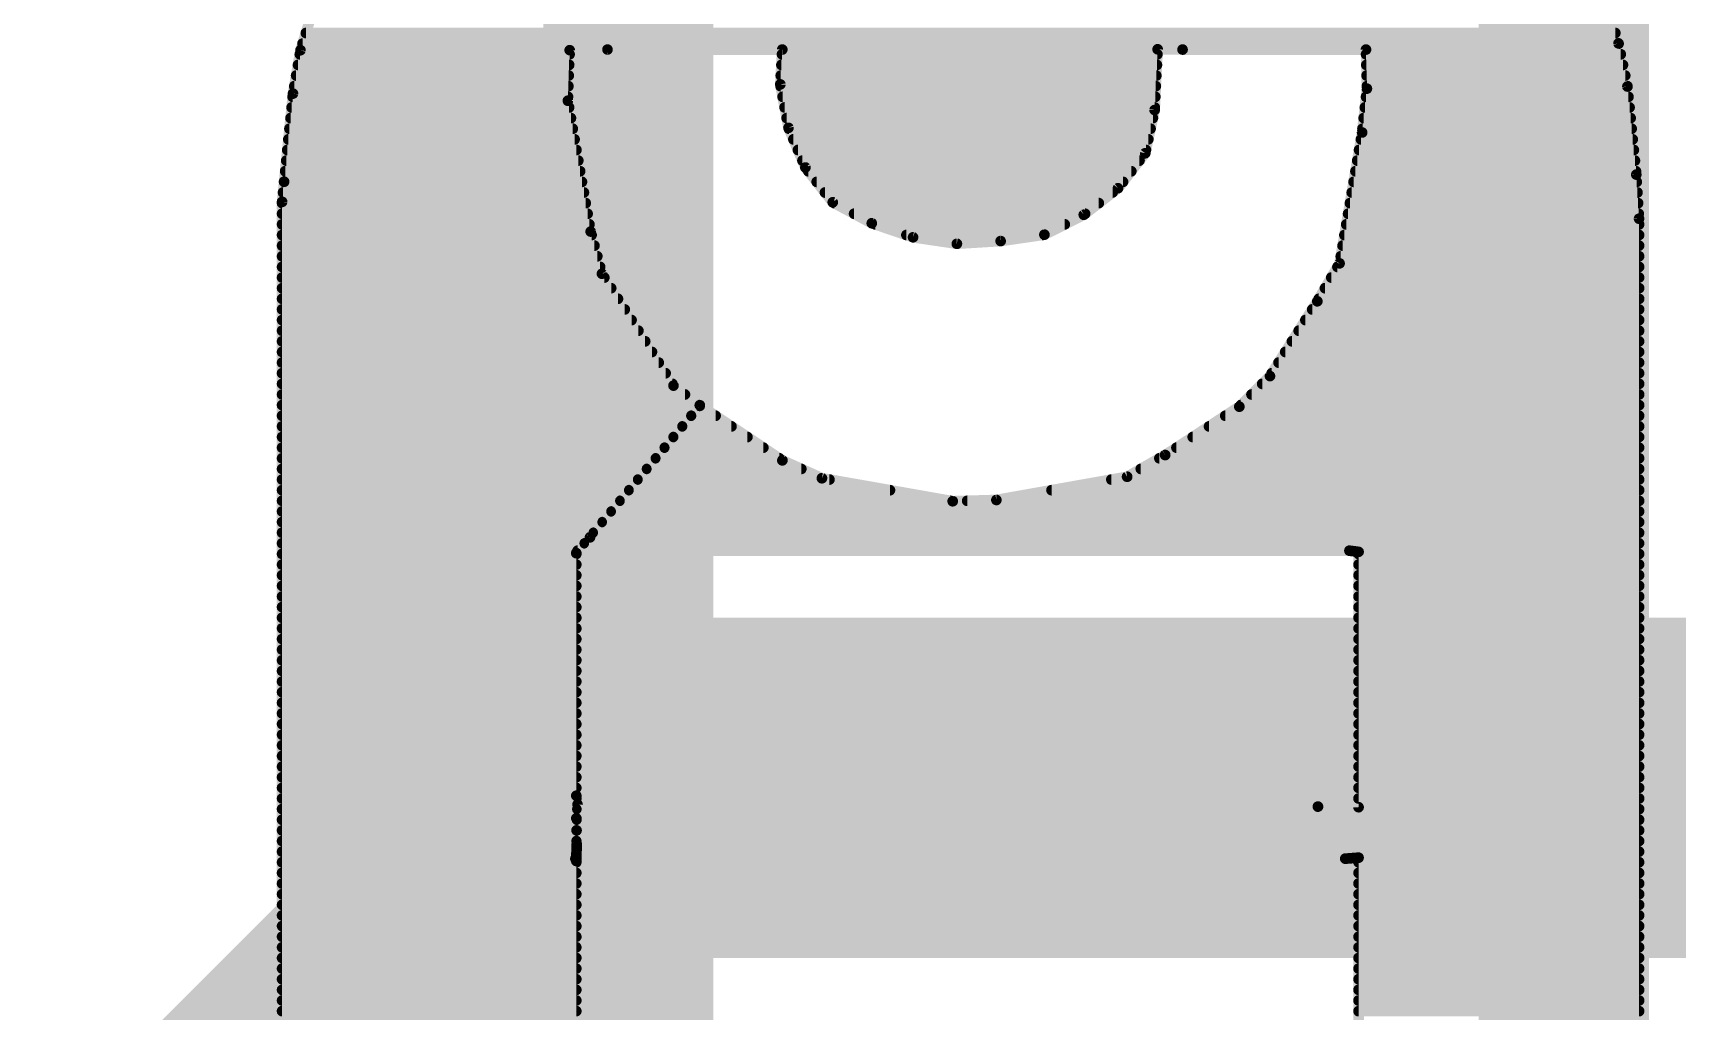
# Model space of a CAD drawing. Extents: x -33 to 53.6, y -19.6 to 58.5.
# Drawn here: x 5.766 to 7.73, y 10.147 to 11.316 of the extents above; entities that cross this region are included whole.
import ezdxf

# ---------------------------------------------------------------- set-up
doc = ezdxf.new("R2010")
doc.units = 0
for name, color, linetype in [('1', 12, 'CONTINUOUS'), ('16', 132, 'CONTINUOUS'), ('21', 41, 'CONTINUOUS')]:
    doc.layers.add(name, color=color, linetype=linetype)

msp = doc.modelspace()

# ---------------------------------------------------------------- linework, layer by layer
at = {"layer": '1', "const_width": 0.4064}
for points in [[(6.485, 10.414), (5.969, 9.898)], [(6.485, 10.414), (10.287, 10.414)]]:
    msp.add_lwpolyline(points, dxfattribs=at)
at = {"layer": '1', "const_width": 0.2032}
for points in [[(6.485, 10.5156, 1), (6.485, 10.3124)], [(6.5568, 10.3422, 1), (6.4132, 10.4858)]]:
    msp.add_lwpolyline(points, format="xyb", dxfattribs=at)
at = {"layer": '16', "const_width": 0.2032}
for points in [[(7.5946, 9.1694), (7.5946, 29.3878)], [(6.477, 22.606), (6.477, 8.636)]]:
    msp.add_lwpolyline(points, dxfattribs=at)
at = {"layer": '21', "const_width": 0.0127}
for points in [[(6.1169, 11.3962), (6.0855, 11.2952)], [(7.6599, 11.3034), (7.6285, 11.4044)], [(6.0919, 11.3157), (7.6561, 11.3157)], [(6.0855, 11.2952), (6.0765, 11.2433)], [(6.0847, 11.2903), (6.4069, 11.2903)], [(6.0879, 11.303), (7.66, 11.303)], [(6.4049, 11.2348), (6.407, 11.2952)], [(6.407, 11.2952), (6.4522, 11.296)], [(6.4522, 11.296), (6.661, 11.296)], [(6.661, 11.296), (6.6586, 11.2543)], [(6.6607, 11.2903), (7.1091, 11.2903)], [(7.1058, 11.2237), (7.1094, 11.2963)], [(7.1094, 11.2963), (7.1391, 11.296)], [(7.1391, 11.296), (7.3583, 11.296)], [(7.3583, 11.296), (7.3594, 11.2492)], [(7.3584, 11.2903), (7.6626, 11.2903)], [(7.6706, 11.2519), (7.6599, 11.3034)], [(6.0825, 11.2776), (6.4064, 11.2776)], [(6.66, 11.2776), (7.1085, 11.2776)], [(7.3587, 11.2776), (7.6652, 11.2776)], [(6.0781, 11.2522), (6.4055, 11.2522)], [(6.0803, 11.2649), (6.4059, 11.2649)], [(6.6586, 11.2543), (6.6684, 11.2025)], [(6.659, 11.2522), (7.1072, 11.2522)], [(6.6592, 11.2649), (7.1078, 11.2649)], [(7.3594, 11.2492), (7.3536, 11.1969)], [(7.359, 11.2649), (7.6679, 11.2649)], [(7.3593, 11.2522), (7.6705, 11.2522)], [(7.6812, 11.1466), (7.6706, 11.2519)], [(6.0765, 11.2433), (6.0659, 11.1381)], [(6.0761, 11.2395), (6.405, 11.2395)], [(6.4321, 11.0785), (6.4049, 11.2348)], [(6.6614, 11.2395), (7.1066, 11.2395)], [(7.3583, 11.2395), (7.6718, 11.2395)], [(6.0736, 11.2141), (6.4085, 11.2141)], [(6.0749, 11.2268), (6.4063, 11.2268)], [(6.6638, 11.2268), (7.1059, 11.2268)], [(6.6662, 11.2141), (7.1037, 11.2141)], [(7.0945, 11.1721), (7.1058, 11.2237)], [(7.3555, 11.2141), (7.6744, 11.2141)], [(7.3569, 11.2268), (7.6731, 11.2268)], [(6.0723, 11.2014), (6.4107, 11.2014)], [(6.6684, 11.2025), (6.6886, 11.155)], [(6.6689, 11.2014), (7.1009, 11.2014)], [(7.3536, 11.1969), (7.3267, 11.0406)], [(7.3541, 11.2014), (7.6756, 11.2014)], [(6.0697, 11.176), (6.4151, 11.176)], [(6.071, 11.1887), (6.4129, 11.1887)], [(6.6743, 11.1887), (7.0982, 11.1887)], [(6.6797, 11.176), (7.0954, 11.176)], [(7.0621, 11.1303), (7.0945, 11.1721)], [(7.35, 11.176), (7.6782, 11.176)], [(7.3522, 11.1887), (7.6769, 11.1887)], [(6.0672, 11.1506), (6.4195, 11.1506)], [(6.0685, 11.1633), (6.4173, 11.1633)], [(6.6851, 11.1633), (7.0877, 11.1633)], [(6.6886, 11.155), (6.7213, 11.1135)], [(6.6921, 11.1506), (7.0779, 11.1506)], [(7.3457, 11.1506), (7.6808, 11.1506)], [(7.3478, 11.1633), (7.6795, 11.1633)], [(6.0659, 11.1381), (6.0635, 11.114)], [(6.0659, 11.1379), (6.4217, 11.1379)], [(6.7021, 11.1379), (7.068, 11.1379)], [(7.0212, 11.0986), (7.0621, 11.1303)], [(7.3435, 11.1379), (7.6817, 11.1379)], [(7.6845, 11.0939), (7.6812, 11.1466)], [(6.0635, 11.114), (6.0635, 7.7824)], [(6.0635, 11.1125), (6.4262, 11.1125)], [(6.0646, 11.1252), (6.424, 11.1252)], [(6.712, 11.1252), (7.0555, 11.1252)], [(6.7213, 11.1135), (6.7679, 11.0885)], [(6.7231, 11.1125), (7.0391, 11.1125)], [(7.3391, 11.1125), (7.6833, 11.1125)], [(7.3413, 11.1252), (7.6825, 11.1252)], [(6.0635, 11.0998), (6.4284, 11.0998)], [(6.7468, 11.0998), (7.0227, 11.0998)], [(6.9742, 11.0748), (7.0212, 11.0986)], [(7.3369, 11.0998), (7.6841, 11.0998)], [(7.6845, 8.3441), (7.6845, 11.0939)], [(6.0635, 11.0871), (6.4306, 11.0871)], [(6.0635, 11.0744), (6.4332, 11.0744)], [(6.4455, 11.0281), (6.4321, 11.0785)], [(6.7679, 11.0885), (6.8172, 11.0717)], [(6.7721, 11.0871), (6.9984, 11.0871)], [(6.8093, 11.0744), (6.9713, 11.0744)], [(6.8172, 11.0717), (6.8695, 11.064)], [(6.9218, 11.0672), (6.9742, 11.0748)], [(7.3325, 11.0744), (7.6845, 11.0744)], [(7.3347, 11.0871), (7.6845, 11.0871)], [(6.0635, 11.0617), (6.4366, 11.0617)], [(6.8695, 11.064), (6.9218, 11.0672)], [(7.3303, 11.0617), (7.6845, 11.0617)], [(6.0635, 11.049), (6.44, 11.049)], [(6.0635, 11.0363), (6.4434, 11.0363)], [(7.3267, 11.0406), (7.3001, 10.9952)], [(7.3242, 11.0363), (7.6845, 11.0363)], [(7.3282, 11.049), (7.6845, 11.049)], [(6.0635, 11.0236), (6.4484, 11.0236)], [(6.531, 10.8945), (6.4455, 11.0281)], [(7.3168, 11.0236), (7.6845, 11.0236)], [(6.0635, 11.0109), (6.4566, 11.0109)], [(6.0635, 10.9982), (6.4647, 10.9982)], [(7.3001, 10.9952), (7.2436, 10.9059)], [(7.3019, 10.9982), (7.6845, 10.9982)], [(7.3093, 11.0109), (7.6845, 11.0109)], [(6.0635, 10.9855), (6.4728, 10.9855)], [(7.294, 10.9855), (7.6845, 10.9855)], [(6.0635, 10.9728), (6.4809, 10.9728)], [(6.0635, 10.9601), (6.4891, 10.9601)], [(7.2779, 10.9601), (7.6845, 10.9601)], [(7.2859, 10.9728), (7.6845, 10.9728)], [(6.0635, 10.9474), (6.4972, 10.9474)], [(6.0635, 10.9347), (6.5053, 10.9347)], [(7.2618, 10.9347), (7.6845, 10.9347)], [(7.2698, 10.9474), (7.6845, 10.9474)], [(6.0635, 10.922), (6.5134, 10.922)], [(7.2538, 10.922), (7.6845, 10.922)], [(6.0635, 10.9093), (6.5216, 10.9093)], [(6.0635, 10.8966), (6.5297, 10.8966)], [(7.2436, 10.9059), (7.2069, 10.8694)], [(7.2343, 10.8966), (7.6845, 10.8966)], [(7.2457, 10.9093), (7.6845, 10.9093)], [(6.0635, 10.8839), (6.5447, 10.8839)], [(6.5624, 10.8703), (6.531, 10.8945)], [(7.2215, 10.8839), (7.6845, 10.8839)], [(6.0635, 10.8712), (6.5612, 10.8712)], [(6.0635, 10.8585), (6.5519, 10.8585)], [(6.5624, 10.8711), (6.4165, 10.6973)], [(6.4313, 10.7133), (6.5624, 10.8703)], [(6.5525, 10.8585), (6.5813, 10.8585)], [(6.6611, 10.8052), (6.5624, 10.8711)], [(7.2069, 10.8694), (7.1184, 10.8116)], [(7.1902, 10.8585), (7.6845, 10.8585)], [(7.2087, 10.8712), (7.6845, 10.8712)], [(6.0635, 10.8458), (6.5412, 10.8458)], [(6.5419, 10.8458), (6.6003, 10.8458)], [(7.1708, 10.8458), (7.6845, 10.8458)], [(6.0635, 10.8331), (6.5305, 10.8331)], [(6.0635, 10.8204), (6.5199, 10.8204)], [(6.5207, 10.8204), (6.6383, 10.8204)], [(6.5313, 10.8331), (6.6193, 10.8331)], [(7.1319, 10.8204), (7.6845, 10.8204)], [(7.1513, 10.8331), (7.6845, 10.8331)], [(6.0635, 10.8077), (6.5092, 10.8077)], [(6.5101, 10.8077), (6.6574, 10.8077)], [(6.7084, 10.7839), (6.6611, 10.8052)], [(7.1184, 10.8116), (7.0729, 10.7856)], [(7.1115, 10.8077), (7.6845, 10.8077)], [(6.0635, 10.795), (6.4985, 10.795)], [(6.0635, 10.7823), (6.4879, 10.7823)], [(6.4889, 10.7823), (6.7173, 10.7823)], [(6.4995, 10.795), (6.6837, 10.795)], [(6.8646, 10.7564), (6.7084, 10.7839)], [(7.0729, 10.7856), (6.9167, 10.7579)], [(7.0541, 10.7823), (7.6845, 10.7823)], [(7.0893, 10.795), (7.6845, 10.795)], [(6.0635, 10.7696), (6.4772, 10.7696)], [(6.4783, 10.7696), (6.7896, 10.7696)], [(6.9167, 10.7579), (6.8646, 10.7564)], [(6.9826, 10.7696), (7.6845, 10.7696)], [(6.0635, 10.7569), (6.4665, 10.7569)], [(6.0635, 10.7442), (6.4559, 10.7442)], [(6.4571, 10.7442), (7.6845, 10.7442)], [(6.4677, 10.7569), (6.8618, 10.7569)], [(6.8819, 10.7569), (7.6845, 10.7569)], [(6.0635, 10.7315), (6.4452, 10.7315)], [(6.0635, 10.7188), (6.4345, 10.7188)], [(6.4359, 10.7188), (7.6845, 10.7188)], [(6.4465, 10.7315), (7.6845, 10.7315)], [(6.0635, 10.7061), (6.4238, 10.7061)], [(6.4149, 10.6944), (6.4313, 10.7133)], [(6.4251, 10.7061), (7.6845, 10.7061)], [(6.0635, 10.6934), (6.4149, 10.6934)], [(6.0635, 10.6807), (6.4149, 10.6807)], [(6.4149, 10.4046), (6.4149, 10.6944)], [(6.4165, 10.6973), (7.3385, 10.6973)], [(7.3385, 10.6973), (7.3494, 10.6959)], [(7.3494, 10.6959), (7.3494, 10.3909)], [(7.3494, 10.6934), (7.6845, 10.6934)], [(7.3494, 10.6807), (7.6845, 10.6807)], [(6.0635, 10.668), (6.4149, 10.668)], [(7.3494, 10.668), (7.6845, 10.668)], [(6.0635, 10.6553), (6.4149, 10.6553)], [(6.0635, 10.6426), (6.4149, 10.6426)], [(7.3494, 10.6553), (7.6845, 10.6553)], [(7.3494, 10.6426), (7.6845, 10.6426)], [(6.0635, 10.6299), (6.4149, 10.6299)], [(7.3494, 10.6299), (7.6845, 10.6299)], [(6.0635, 10.6172), (6.4149, 10.6172)], [(6.0635, 10.6045), (6.4149, 10.6045)], [(7.3494, 10.6172), (7.6845, 10.6172)], [(7.3494, 10.6045), (7.6845, 10.6045)], [(6.0635, 10.5918), (6.4149, 10.5918)], [(7.3494, 10.5918), (7.6845, 10.5918)], [(6.0635, 10.5791), (6.4149, 10.5791)], [(6.0635, 10.5664), (6.4149, 10.5664)], [(7.3494, 10.5791), (7.6845, 10.5791)], [(7.3494, 10.5664), (7.6845, 10.5664)], [(6.0635, 10.5537), (6.4149, 10.5537)], [(6.0635, 10.541), (6.4149, 10.541)], [(7.3494, 10.5537), (7.6845, 10.5537)], [(7.3494, 10.541), (7.6845, 10.541)], [(6.0635, 10.5283), (6.4149, 10.5283)], [(7.3494, 10.5283), (7.6845, 10.5283)], [(6.0635, 10.5156), (6.4149, 10.5156)], [(6.0635, 10.5029), (6.4149, 10.5029)], [(7.3494, 10.5156), (7.6845, 10.5156)], [(7.3494, 10.5029), (7.6845, 10.5029)], [(6.0635, 10.4902), (6.4149, 10.4902)], [(7.3494, 10.4902), (7.6845, 10.4902)], [(6.0635, 10.4775), (6.4149, 10.4775)], [(6.0635, 10.4648), (6.4149, 10.4648)], [(7.3494, 10.4775), (7.6845, 10.4775)], [(7.3494, 10.4648), (7.6845, 10.4648)], [(6.0635, 10.4521), (6.4149, 10.4521)], [(7.3494, 10.4521), (7.6845, 10.4521)], [(6.0635, 10.4394), (6.4149, 10.4394)], [(6.0635, 10.4267), (6.4149, 10.4267)], [(7.3494, 10.4394), (7.6845, 10.4394)], [(7.3494, 10.4267), (7.6845, 10.4267)], [(6.0635, 10.414), (6.4149, 10.414)], [(6.415, 10.3777), (6.4149, 10.4046)], [(7.3494, 10.414), (7.6845, 10.414)], [(6.0635, 10.4013), (6.4149, 10.4013)], [(6.0635, 10.3886), (6.4149, 10.3886)], [(6.4165, 10.3941), (6.4139, 10.3294)], [(6.4163, 10.3886), (7.6845, 10.3886)], [(7.3009, 10.3916), (6.4165, 10.3941)], [(7.3494, 10.3909), (7.3009, 10.3916)], [(7.3494, 10.4013), (7.6845, 10.4013)], [(6.0635, 10.3759), (6.415, 10.3759)], [(6.4154, 10.3466), (6.415, 10.3777)], [(6.4158, 10.3759), (7.6845, 10.3759)], [(6.0635, 10.3632), (6.4152, 10.3632)], [(6.0635, 10.3505), (6.4148, 10.3505)], [(6.4149, 10.3265), (6.4154, 10.3466)], [(6.4153, 10.3632), (7.6845, 10.3632)], [(6.4154, 10.3505), (7.6845, 10.3505)], [(6.0635, 10.3378), (6.4143, 10.3378)], [(6.0635, 10.3251), (6.4149, 10.3251)], [(6.4139, 10.3294), (7.3334, 10.3294)], [(6.4149, 10.0317), (6.4149, 10.3265)], [(6.4152, 10.3378), (7.6845, 10.3378)], [(7.3334, 10.3294), (7.3494, 10.3306)], [(7.3494, 10.3306), (7.3494, 10.023)], [(7.3494, 10.3251), (7.6845, 10.3251)], [(6.0635, 10.3124), (6.4149, 10.3124)], [(7.3494, 10.3124), (7.6845, 10.3124)], [(6.0635, 10.2997), (6.4149, 10.2997)], [(6.0635, 10.287), (6.4149, 10.287)], [(7.3494, 10.2997), (7.6845, 10.2997)], [(7.3494, 10.287), (7.6845, 10.287)], [(6.0635, 10.2743), (6.4149, 10.2743)], [(7.3494, 10.2743), (7.6845, 10.2743)], [(6.0635, 10.2616), (6.4149, 10.2616)], [(6.0635, 10.2489), (6.4149, 10.2489)], [(7.3494, 10.2616), (7.6845, 10.2616)], [(7.3494, 10.2489), (7.6845, 10.2489)], [(6.0635, 10.2362), (6.4149, 10.2362)], [(7.3494, 10.2362), (7.6845, 10.2362)], [(6.0635, 10.2235), (6.4149, 10.2235)], [(6.0635, 10.2108), (6.4149, 10.2108)], [(7.3494, 10.2235), (7.6845, 10.2235)], [(7.3494, 10.2108), (7.6845, 10.2108)], [(6.0635, 10.1981), (6.4149, 10.1981)], [(7.3494, 10.1981), (7.6845, 10.1981)], [(6.0635, 10.1854), (6.4149, 10.1854)], [(6.0635, 10.1727), (6.4149, 10.1727)], [(7.3494, 10.1854), (7.6845, 10.1854)], [(7.3494, 10.1727), (7.6845, 10.1727)], [(6.0635, 10.16), (6.4149, 10.16)], [(7.3494, 10.16), (7.6845, 10.16)], [(6.0635, 10.1473), (6.4149, 10.1473)], [(7.3494, 10.1473), (7.6845, 10.1473)]]:
    msp.add_lwpolyline(points, dxfattribs=at)
at = {"layer": '21', "const_width": 0.0064}
for points in [[(6.0919, 11.3189, 1), (6.0919, 11.3125)], [(7.6561, 11.3125, 1), (7.6561, 11.3189)], [(6.0847, 11.2935, 1), (6.0847, 11.2871)], [(6.0886, 11.2946, 1), (6.0824, 11.2957)], [(6.0825, 11.2961, 1), (6.0885, 11.2942)], [(6.0879, 11.3062, 1), (6.0879, 11.2998)], [(6.4102, 11.2951, 1), (6.4039, 11.2953)], [(6.407, 11.2984, 1), (6.4071, 11.2921)], [(6.4069, 11.2871, 1), (6.4069, 11.2935)], [(6.4522, 11.2991, 1), (6.4522, 11.2928)], [(6.4522, 11.2928, 1), (6.4521, 11.2991)], [(6.6607, 11.2935, 1), (6.6607, 11.2871)], [(6.6642, 11.2958, 1), (6.6578, 11.2961)], [(6.661, 11.2928, 1), (6.661, 11.2991)], [(7.1126, 11.2961, 1), (7.1062, 11.2964)], [(7.1094, 11.2995, 1), (7.1094, 11.2931)], [(7.1091, 11.2871, 1), (7.1091, 11.2935)], [(7.1391, 11.2991, 1), (7.1391, 11.2928)], [(7.1391, 11.2928, 1), (7.1392, 11.2991)], [(7.3614, 11.296, 1), (7.3551, 11.2959)], [(7.3584, 11.2935, 1), (7.3584, 11.2871)], [(7.3583, 11.2928, 1), (7.3583, 11.2991)], [(7.663, 11.304, 1), (7.6568, 11.3027)], [(7.6569, 11.3024, 1), (7.6629, 11.3043)], [(7.66, 11.2998, 1), (7.66, 11.3062)], [(7.6626, 11.2871, 1), (7.6626, 11.2935)], [(6.0825, 11.2808, 1), (6.0825, 11.2744)], [(6.4064, 11.2744, 1), (6.4064, 11.2808)], [(6.66, 11.2808, 1), (6.66, 11.2744)], [(7.1085, 11.2744, 1), (7.1085, 11.2808)], [(7.3587, 11.2808, 1), (7.3587, 11.2744)], [(7.6652, 11.2744, 1), (7.6652, 11.2808)], [(6.0781, 11.2554, 1), (6.0781, 11.249)], [(6.0803, 11.2681, 1), (6.0803, 11.2617)], [(6.4055, 11.249, 1), (6.4055, 11.2554)], [(6.4059, 11.2617, 1), (6.4059, 11.2681)], [(6.6618, 11.2549, 1), (6.6555, 11.2537)], [(6.6555, 11.2545, 1), (6.6618, 11.2541)], [(6.659, 11.2554, 1), (6.659, 11.249)], [(6.6592, 11.2681, 1), (6.6592, 11.2617)], [(7.1072, 11.249, 1), (7.1072, 11.2554)], [(7.1078, 11.2617, 1), (7.1078, 11.2681)], [(7.359, 11.2681, 1), (7.359, 11.2617)], [(7.3593, 11.2554, 1), (7.3593, 11.249)], [(7.3625, 11.2489, 1), (7.3562, 11.2496)], [(7.6737, 11.2522, 1), (7.6674, 11.2515)], [(7.6674, 11.2512, 1), (7.6737, 11.2525)], [(7.6679, 11.2617, 1), (7.6679, 11.2681)], [(7.6705, 11.249, 1), (7.6705, 11.2554)], [(6.0761, 11.2427, 1), (6.0761, 11.2363)], [(6.0797, 11.243, 1), (6.0734, 11.2436)], [(6.0734, 11.2438, 1), (6.0796, 11.2428)], [(6.408, 11.2354, 1), (6.4017, 11.2343)], [(6.4017, 11.2349, 1), (6.408, 11.2347)], [(6.405, 11.2363, 1), (6.405, 11.2427)], [(6.6614, 11.2427, 1), (6.6614, 11.2363)], [(7.1066, 11.2363, 1), (7.1066, 11.2427)], [(7.3583, 11.2427, 1), (7.3583, 11.2363)], [(7.3562, 11.2492, 1), (7.3625, 11.2493)], [(7.6718, 11.2363, 1), (7.6718, 11.2427)], [(6.0736, 11.2173, 1), (6.0736, 11.2109)], [(6.0749, 11.23, 1), (6.0749, 11.2236)], [(6.4063, 11.2236, 1), (6.4063, 11.23)], [(6.4085, 11.2109, 1), (6.4085, 11.2173)], [(6.6638, 11.23, 1), (6.6638, 11.2236)], [(6.6662, 11.2173, 1), (6.6662, 11.2109)], [(7.1026, 11.2239, 1), (7.109, 11.2235)], [(7.1089, 11.223, 1), (7.1027, 11.2244)], [(7.1037, 11.2109, 1), (7.1037, 11.2173)], [(7.1059, 11.2236, 1), (7.1059, 11.23)], [(7.3555, 11.2173, 1), (7.3555, 11.2109)], [(7.3569, 11.23, 1), (7.3569, 11.2236)], [(7.6731, 11.2236, 1), (7.6731, 11.23)], [(7.6744, 11.2109, 1), (7.6744, 11.2173)], [(6.0723, 11.2046, 1), (6.0723, 11.1982)], [(6.4107, 11.1982, 1), (6.4107, 11.2046)], [(6.6713, 11.2037, 1), (6.6655, 11.2012)], [(6.6653, 11.2019, 1), (6.6715, 11.2031)], [(6.6689, 11.2046, 1), (6.6689, 11.1982)], [(7.1009, 11.1982, 1), (7.1009, 11.2046)], [(7.3568, 11.1964, 1), (7.3505, 11.1974)], [(7.3505, 11.1972, 1), (7.3568, 11.1966)], [(7.3541, 11.2046, 1), (7.3541, 11.1982)], [(7.6756, 11.1982, 1), (7.6756, 11.2046)], [(6.0697, 11.1792, 1), (6.0697, 11.1728)], [(6.071, 11.1919, 1), (6.071, 11.1855)], [(6.4129, 11.1855, 1), (6.4129, 11.1919)], [(6.4151, 11.1728, 1), (6.4151, 11.1792)], [(6.6743, 11.1919, 1), (6.6743, 11.1855)], [(6.6797, 11.1792, 1), (6.6797, 11.1728)], [(7.0914, 11.1728, 1), (7.0976, 11.1714)], [(7.0971, 11.1701, 1), (7.092, 11.174)], [(7.0954, 11.1728, 1), (7.0954, 11.1792)], [(7.0982, 11.1855, 1), (7.0982, 11.1919)], [(7.35, 11.1792, 1), (7.35, 11.1728)], [(7.3522, 11.1919, 1), (7.3522, 11.1855)], [(7.6769, 11.1855, 1), (7.6769, 11.1919)], [(7.6782, 11.1728, 1), (7.6782, 11.1792)], [(6.0672, 11.1538, 1), (6.0672, 11.1474)], [(6.0685, 11.1665, 1), (6.0685, 11.1601)], [(6.4173, 11.1601, 1), (6.4173, 11.1665)], [(6.4195, 11.1474, 1), (6.4195, 11.1538)], [(6.6851, 11.1665, 1), (6.6851, 11.1601)], [(6.6911, 11.157, 1), (6.6861, 11.1531)], [(6.6857, 11.1538, 1), (6.6915, 11.1563)], [(6.6921, 11.1538, 1), (6.6921, 11.1474)], [(7.0779, 11.1474, 1), (7.0779, 11.1538)], [(7.0877, 11.1601, 1), (7.0877, 11.1665)], [(7.3457, 11.1538, 1), (7.3457, 11.1474)], [(7.3478, 11.1665, 1), (7.3478, 11.1601)], [(7.6795, 11.1601, 1), (7.6795, 11.1665)], [(7.6808, 11.1474, 1), (7.6808, 11.1538)], [(6.0691, 11.1378, 1), (6.0627, 11.1384)], [(6.0659, 11.1411, 1), (6.0659, 11.1347)], [(6.0627, 11.1384, 1), (6.0691, 11.1378)], [(6.4217, 11.1347, 1), (6.4217, 11.1411)], [(6.7021, 11.1411, 1), (6.7021, 11.1347)], [(7.064, 11.1278, 1), (7.0602, 11.1328)], [(7.068, 11.1347, 1), (7.068, 11.1411)], [(7.3435, 11.1411, 1), (7.3435, 11.1347)], [(7.6843, 11.1468, 1), (7.678, 11.1464)], [(7.678, 11.1463, 1), (7.6843, 11.1469)], [(7.6817, 11.1347, 1), (7.6817, 11.1411)], [(6.0667, 11.114, 1), (6.0603, 11.114)], [(6.0635, 11.1157, 1), (6.0635, 11.1093)], [(6.0603, 11.1143, 1), (6.0666, 11.1136)], [(6.0646, 11.1284, 1), (6.0646, 11.122)], [(6.424, 11.122, 1), (6.424, 11.1284)], [(6.4262, 11.1093, 1), (6.4262, 11.1157)], [(6.712, 11.1284, 1), (6.712, 11.122)], [(6.7228, 11.1163, 1), (6.7198, 11.1107)], [(6.7188, 11.1115, 1), (6.7238, 11.1154)], [(6.7231, 11.1157, 1), (6.7231, 11.1093)], [(7.0391, 11.1093, 1), (7.0391, 11.1157)], [(7.0555, 11.122, 1), (7.0555, 11.1284)], [(7.0596, 11.1323, 1), (7.0646, 11.1284)], [(7.3391, 11.1157, 1), (7.3391, 11.1093)], [(7.3413, 11.1284, 1), (7.3413, 11.122)], [(7.6825, 11.122, 1), (7.6825, 11.1284)], [(7.6833, 11.1093, 1), (7.6833, 11.1157)], [(6.0635, 11.103, 1), (6.0635, 11.0966)], [(6.4284, 11.0966, 1), (6.4284, 11.103)], [(6.7468, 11.103, 1), (6.7468, 11.0966)], [(7.0192, 11.1011, 1), (7.0231, 11.0961)], [(7.0226, 11.0958, 1), (7.0197, 11.1014)], [(7.0227, 11.0966, 1), (7.0227, 11.103)], [(7.3369, 11.103, 1), (7.3369, 11.0966)], [(7.6876, 11.0939, 1), (7.6813, 11.0939)], [(7.6813, 11.0937, 1), (7.6876, 11.0941)], [(7.6841, 11.0966, 1), (7.6841, 11.103)], [(6.0635, 11.0903, 1), (6.0635, 11.0839)], [(6.0635, 11.0776, 1), (6.0635, 11.0712)], [(6.4351, 11.0793, 1), (6.429, 11.0777)], [(6.429, 11.078, 1), (6.4352, 11.0791)], [(6.4306, 11.0839, 1), (6.4306, 11.0903)], [(6.4332, 11.0712, 1), (6.4332, 11.0776)], [(6.7689, 11.0915, 1), (6.7669, 11.0855)], [(6.7664, 11.0857, 1), (6.7694, 11.0913)], [(6.7721, 11.0903, 1), (6.7721, 11.0839)], [(6.8093, 11.0776, 1), (6.8093, 11.0712)], [(6.8177, 11.0748, 1), (6.8167, 11.0686)], [(6.8162, 11.0687, 1), (6.8182, 11.0747)], [(6.9727, 11.0777, 1), (6.9756, 11.072)], [(6.9713, 11.0712, 1), (6.9713, 11.0776)], [(6.9746, 11.0717, 1), (6.9737, 11.078)], [(6.9984, 11.0839, 1), (6.9984, 11.0903)], [(7.3325, 11.0776, 1), (7.3325, 11.0712)], [(7.3347, 11.0903, 1), (7.3347, 11.0839)], [(7.6845, 11.0839, 1), (7.6845, 11.0903)], [(7.6845, 11.0712, 1), (7.6845, 11.0776)], [(6.0635, 11.0649, 1), (6.0635, 11.0585)], [(6.4366, 11.0585, 1), (6.4366, 11.0649)], [(6.8693, 11.0671, 1), (6.8697, 11.0608)], [(6.8691, 11.0608, 1), (6.87, 11.0671)], [(6.9214, 11.0703, 1), (6.9223, 11.064)], [(6.922, 11.064, 1), (6.9217, 11.0703)], [(7.3303, 11.0649, 1), (7.3303, 11.0585)], [(7.6845, 11.0585, 1), (7.6845, 11.0649)], [(6.0635, 11.0522, 1), (6.0635, 11.0458)], [(6.0635, 11.0395, 1), (6.0635, 11.0331)], [(6.44, 11.0458, 1), (6.44, 11.0522)], [(6.4434, 11.0331, 1), (6.4434, 11.0395)], [(7.3242, 11.0395, 1), (7.3242, 11.0331)], [(7.3236, 11.0411, 1), (7.3298, 11.04)], [(7.3294, 11.0389, 1), (7.324, 11.0422)], [(7.3282, 11.0522, 1), (7.3282, 11.0458)], [(7.6845, 11.0458, 1), (7.6845, 11.0522)], [(7.6845, 11.0331, 1), (7.6845, 11.0395)], [(6.0635, 11.0268, 1), (6.0635, 11.0204)], [(6.4482, 11.0298, 1), (6.4429, 11.0264)], [(6.4425, 11.0273, 1), (6.4486, 11.029)], [(6.4484, 11.0204, 1), (6.4484, 11.0268)], [(7.3168, 11.0268, 1), (7.3168, 11.0204)], [(7.6845, 11.0204, 1), (7.6845, 11.0268)], [(6.0635, 11.0141, 1), (6.0635, 11.0077)], [(6.0635, 11.0014, 1), (6.0635, 10.995)], [(6.4566, 11.0077, 1), (6.4566, 11.0141)], [(6.4647, 10.995, 1), (6.4647, 11.0014)], [(7.2974, 10.9968, 1), (7.3028, 10.9936)], [(7.3028, 10.9935, 1), (7.2974, 10.9969)], [(7.3019, 11.0014, 1), (7.3019, 10.995)], [(7.3093, 11.0141, 1), (7.3093, 11.0077)], [(7.6845, 11.0077, 1), (7.6845, 11.0141)], [(7.6845, 10.995, 1), (7.6845, 11.0014)], [(6.0635, 10.9887, 1), (6.0635, 10.9823)], [(6.4728, 10.9823, 1), (6.4728, 10.9887)], [(7.294, 10.9887, 1), (7.294, 10.9823)], [(7.6845, 10.9823, 1), (7.6845, 10.9887)], [(6.0635, 10.976, 1), (6.0635, 10.9696)], [(6.0635, 10.9633, 1), (6.0635, 10.9569)], [(6.4809, 10.9696, 1), (6.4809, 10.976)], [(6.4891, 10.9569, 1), (6.4891, 10.9633)], [(7.2779, 10.9633, 1), (7.2779, 10.9569)], [(7.2859, 10.976, 1), (7.2859, 10.9696)], [(7.6845, 10.9696, 1), (7.6845, 10.976)], [(7.6845, 10.9569, 1), (7.6845, 10.9633)], [(6.0635, 10.9506, 1), (6.0635, 10.9442)], [(6.0635, 10.9379, 1), (6.0635, 10.9315)], [(6.4972, 10.9442, 1), (6.4972, 10.9506)], [(6.5053, 10.9315, 1), (6.5053, 10.9379)], [(7.2618, 10.9379, 1), (7.2618, 10.9315)], [(7.2698, 10.9506, 1), (7.2698, 10.9442)], [(7.6845, 10.9442, 1), (7.6845, 10.9506)], [(7.6845, 10.9315, 1), (7.6845, 10.9379)], [(6.0635, 10.9252, 1), (6.0635, 10.9188)], [(6.5134, 10.9188, 1), (6.5134, 10.9252)], [(7.2538, 10.9252, 1), (7.2538, 10.9188)], [(7.6845, 10.9188, 1), (7.6845, 10.9252)], [(6.0635, 10.9125, 1), (6.0635, 10.9061)], [(6.0635, 10.8998, 1), (6.0635, 10.8934)], [(6.5216, 10.9061, 1), (6.5216, 10.9125)], [(6.533, 10.897, 1), (6.5291, 10.892)], [(6.5297, 10.8934, 1), (6.5297, 10.8998)], [(7.2343, 10.8998, 1), (7.2343, 10.8934)], [(7.2409, 10.9075, 1), (7.2462, 10.9042)], [(7.2458, 10.9036, 1), (7.2413, 10.9081)], [(7.2457, 10.9125, 1), (7.2457, 10.9061)], [(7.6845, 10.9061, 1), (7.6845, 10.9125)], [(7.6845, 10.8934, 1), (7.6845, 10.8998)], [(6.0635, 10.8871, 1), (6.0635, 10.8807)], [(6.5284, 10.8928, 1), (6.5337, 10.8962)], [(6.5447, 10.8807, 1), (6.5447, 10.8871)], [(7.2215, 10.8871, 1), (7.2215, 10.8807)], [(7.6845, 10.8807, 1), (7.6845, 10.8871)], [(6.0635, 10.8744, 1), (6.0635, 10.868)], [(6.0635, 10.8617, 1), (6.0635, 10.8553)], [(6.5525, 10.8617, 1), (6.5525, 10.8553)], [(6.5519, 10.8553, 1), (6.5519, 10.8617)], [(6.5642, 10.8737, 1), (6.5607, 10.8684)], [(6.5648, 10.8682, 1), (6.5599, 10.8723)], [(6.5649, 10.869, 1), (6.56, 10.8731)], [(6.5604, 10.8678, 1), (6.5643, 10.8728)], [(6.5612, 10.868, 1), (6.5612, 10.8744)], [(6.5813, 10.8553, 1), (6.5813, 10.8617)], [(7.1902, 10.8617, 1), (7.1902, 10.8553)], [(7.2047, 10.8716, 1), (7.2092, 10.8671)], [(7.2087, 10.8667, 1), (7.2052, 10.8721)], [(7.2087, 10.8744, 1), (7.2087, 10.868)], [(7.6845, 10.868, 1), (7.6845, 10.8744)], [(7.6845, 10.8553, 1), (7.6845, 10.8617)], [(6.0635, 10.849, 1), (6.0635, 10.8426)], [(6.5419, 10.849, 1), (6.5419, 10.8426)], [(6.5412, 10.8426, 1), (6.5412, 10.849)], [(6.6003, 10.8426, 1), (6.6003, 10.849)], [(7.1708, 10.849, 1), (7.1708, 10.8426)], [(7.6845, 10.8426, 1), (7.6845, 10.849)], [(6.0635, 10.8363, 1), (6.0635, 10.8299)], [(6.0635, 10.8236, 1), (6.0635, 10.8172)], [(6.5207, 10.8236, 1), (6.5207, 10.8172)], [(6.5199, 10.8172, 1), (6.5199, 10.8236)], [(6.5313, 10.8363, 1), (6.5313, 10.8299)], [(6.5305, 10.8299, 1), (6.5305, 10.8363)], [(6.6193, 10.8299, 1), (6.6193, 10.8363)], [(6.6383, 10.8172, 1), (6.6383, 10.8236)], [(7.1319, 10.8236, 1), (7.1319, 10.8172)], [(7.1513, 10.8363, 1), (7.1513, 10.8299)], [(7.6845, 10.8299, 1), (7.6845, 10.8363)], [(7.6845, 10.8172, 1), (7.6845, 10.8236)], [(6.0635, 10.8109, 1), (6.0635, 10.8045)], [(6.5101, 10.8109, 1), (6.5101, 10.8045)], [(6.5092, 10.8045, 1), (6.5092, 10.8109)], [(6.6574, 10.8045, 1), (6.6574, 10.8109)], [(6.6624, 10.8081, 1), (6.6598, 10.8023)], [(6.6593, 10.8026, 1), (6.6629, 10.8079)], [(7.1115, 10.8109, 1), (7.1115, 10.8045)], [(7.1166, 10.8143, 1), (7.1201, 10.8089)], [(7.1199, 10.8088, 1), (7.1168, 10.8144)], [(7.6845, 10.8045, 1), (7.6845, 10.8109)], [(6.0635, 10.7982, 1), (6.0635, 10.7918)], [(6.0635, 10.7855, 1), (6.0635, 10.7791)], [(6.4889, 10.7855, 1), (6.4889, 10.7791)], [(6.4879, 10.7791, 1), (6.4879, 10.7855)], [(6.4995, 10.7982, 1), (6.4995, 10.7918)], [(6.4985, 10.7918, 1), (6.4985, 10.7982)], [(6.6837, 10.7918, 1), (6.6837, 10.7982)], [(6.7089, 10.787, 1), (6.7078, 10.7807)], [(6.7071, 10.781, 1), (6.7097, 10.7868)], [(6.7173, 10.7791, 1), (6.7173, 10.7855)], [(7.0541, 10.7855, 1), (7.0541, 10.7791)], [(7.0713, 10.7884, 1), (7.0745, 10.7829)], [(7.0735, 10.7825, 1), (7.0724, 10.7888)], [(7.0893, 10.7982, 1), (7.0893, 10.7918)], [(7.6845, 10.7918, 1), (7.6845, 10.7982)], [(7.6845, 10.7791, 1), (7.6845, 10.7855)], [(6.0635, 10.7728, 1), (6.0635, 10.7664)], [(6.4783, 10.7728, 1), (6.4783, 10.7664)], [(6.4772, 10.7664, 1), (6.4772, 10.7728)], [(6.7896, 10.7664, 1), (6.7896, 10.7728)], [(6.9162, 10.761, 1), (6.9173, 10.7548)], [(6.9168, 10.7547, 1), (6.9166, 10.7611)], [(6.9826, 10.7728, 1), (6.9826, 10.7664)], [(7.6845, 10.7664, 1), (7.6845, 10.7728)], [(6.0635, 10.7601, 1), (6.0635, 10.7537)], [(6.0635, 10.7474, 1), (6.0635, 10.741)], [(6.4571, 10.7474, 1), (6.4571, 10.741)], [(6.4559, 10.741, 1), (6.4559, 10.7474)], [(6.4677, 10.7601, 1), (6.4677, 10.7537)], [(6.4665, 10.7537, 1), (6.4665, 10.7601)], [(6.8645, 10.7596, 1), (6.8647, 10.7532)], [(6.8618, 10.7537, 1), (6.8618, 10.7601)], [(6.8641, 10.7533, 1), (6.8652, 10.7595)], [(6.8819, 10.7601, 1), (6.8819, 10.7537)], [(7.6845, 10.7537, 1), (7.6845, 10.7601)], [(7.6845, 10.741, 1), (7.6845, 10.7474)], [(6.0635, 10.7347, 1), (6.0635, 10.7283)], [(6.0635, 10.722, 1), (6.0635, 10.7156)], [(6.4359, 10.722, 1), (6.4359, 10.7156)], [(6.4345, 10.7156, 1), (6.4345, 10.722)], [(6.4465, 10.7347, 1), (6.4465, 10.7283)], [(6.4452, 10.7283, 1), (6.4452, 10.7347)], [(7.6845, 10.7283, 1), (7.6845, 10.7347)], [(7.6845, 10.7156, 1), (7.6845, 10.722)], [(6.0635, 10.7093, 1), (6.0635, 10.7029)], [(6.4251, 10.7093, 1), (6.4251, 10.7029)], [(6.4238, 10.7029, 1), (6.4238, 10.7093)], [(6.4289, 10.7153, 1), (6.4338, 10.7112)], [(6.4337, 10.7112, 1), (6.4289, 10.7154)], [(7.6845, 10.7029, 1), (7.6845, 10.7093)], [(6.0635, 10.6966, 1), (6.0635, 10.6902)], [(6.0635, 10.6839, 1), (6.0635, 10.6775)], [(6.4125, 10.6965, 1), (6.4173, 10.6923)], [(6.4181, 10.6944, 1), (6.4118, 10.6944)], [(6.4165, 10.7005, 1), (6.4165, 10.6941)], [(6.414, 10.6993, 1), (6.4189, 10.6953)], [(6.4149, 10.6902, 1), (6.4149, 10.6966)], [(6.4149, 10.6775, 1), (6.4149, 10.6839)], [(7.3389, 10.7005, 1), (7.3381, 10.6942)], [(7.3385, 10.6941, 1), (7.3385, 10.7005)], [(7.3525, 10.6959, 1), (7.3462, 10.6959)], [(7.3494, 10.6966, 1), (7.3494, 10.6902)], [(7.3494, 10.6839, 1), (7.3494, 10.6775)], [(7.349, 10.6928, 1), (7.3498, 10.6991)], [(7.6845, 10.6902, 1), (7.6845, 10.6966)], [(7.6845, 10.6775, 1), (7.6845, 10.6839)], [(6.0635, 10.6712, 1), (6.0635, 10.6648)], [(6.4149, 10.6648, 1), (6.4149, 10.6712)], [(7.3494, 10.6712, 1), (7.3494, 10.6648)], [(7.6845, 10.6648, 1), (7.6845, 10.6712)], [(6.0635, 10.6585, 1), (6.0635, 10.6521)], [(6.0635, 10.6458, 1), (6.0635, 10.6394)], [(6.4149, 10.6521, 1), (6.4149, 10.6585)], [(6.4149, 10.6394, 1), (6.4149, 10.6458)], [(7.3494, 10.6585, 1), (7.3494, 10.6521)], [(7.3494, 10.6458, 1), (7.3494, 10.6394)], [(7.6845, 10.6521, 1), (7.6845, 10.6585)], [(7.6845, 10.6394, 1), (7.6845, 10.6458)], [(6.0635, 10.6331, 1), (6.0635, 10.6267)], [(6.4149, 10.6267, 1), (6.4149, 10.6331)], [(7.3494, 10.6331, 1), (7.3494, 10.6267)], [(7.6845, 10.6267, 1), (7.6845, 10.6331)], [(6.0635, 10.6204, 1), (6.0635, 10.614)], [(6.0635, 10.6077, 1), (6.0635, 10.6013)], [(6.4149, 10.614, 1), (6.4149, 10.6204)], [(6.4149, 10.6013, 1), (6.4149, 10.6077)], [(7.3494, 10.6204, 1), (7.3494, 10.614)], [(7.3494, 10.6077, 1), (7.3494, 10.6013)], [(7.6845, 10.614, 1), (7.6845, 10.6204)], [(7.6845, 10.6013, 1), (7.6845, 10.6077)], [(6.0635, 10.595, 1), (6.0635, 10.5886)], [(6.4149, 10.5886, 1), (6.4149, 10.595)], [(7.3494, 10.595, 1), (7.3494, 10.5886)], [(7.6845, 10.5886, 1), (7.6845, 10.595)], [(6.0635, 10.5823, 1), (6.0635, 10.5759)], [(6.0635, 10.5696, 1), (6.0635, 10.5632)], [(6.4149, 10.5759, 1), (6.4149, 10.5823)], [(6.4149, 10.5632, 1), (6.4149, 10.5696)], [(7.3494, 10.5823, 1), (7.3494, 10.5759)], [(7.3494, 10.5696, 1), (7.3494, 10.5632)], [(7.6845, 10.5759, 1), (7.6845, 10.5823)], [(7.6845, 10.5632, 1), (7.6845, 10.5696)], [(6.0635, 10.5569, 1), (6.0635, 10.5505)], [(6.0635, 10.5442, 1), (6.0635, 10.5378)], [(6.4149, 10.5505, 1), (6.4149, 10.5569)], [(6.4149, 10.5378, 1), (6.4149, 10.5442)], [(7.3494, 10.5569, 1), (7.3494, 10.5505)], [(7.3494, 10.5442, 1), (7.3494, 10.5378)], [(7.6845, 10.5505, 1), (7.6845, 10.5569)], [(7.6845, 10.5378, 1), (7.6845, 10.5442)], [(6.0635, 10.5315, 1), (6.0635, 10.5251)], [(6.4149, 10.5251, 1), (6.4149, 10.5315)], [(7.3494, 10.5315, 1), (7.3494, 10.5251)], [(7.6845, 10.5251, 1), (7.6845, 10.5315)], [(6.0635, 10.5188, 1), (6.0635, 10.5124)], [(6.0635, 10.5061, 1), (6.0635, 10.4997)], [(6.4149, 10.5124, 1), (6.4149, 10.5188)], [(6.4149, 10.4997, 1), (6.4149, 10.5061)], [(7.3494, 10.5188, 1), (7.3494, 10.5124)], [(7.3494, 10.5061, 1), (7.3494, 10.4997)], [(7.6845, 10.5124, 1), (7.6845, 10.5188)], [(7.6845, 10.4997, 1), (7.6845, 10.5061)], [(6.0635, 10.4934, 1), (6.0635, 10.487)], [(6.4149, 10.487, 1), (6.4149, 10.4934)], [(7.3494, 10.4934, 1), (7.3494, 10.487)], [(7.6845, 10.487, 1), (7.6845, 10.4934)], [(6.0635, 10.4807, 1), (6.0635, 10.4743)], [(6.0635, 10.468, 1), (6.0635, 10.4616)], [(6.4149, 10.4743, 1), (6.4149, 10.4807)], [(6.4149, 10.4616, 1), (6.4149, 10.468)], [(7.3494, 10.4807, 1), (7.3494, 10.4743)], [(7.3494, 10.468, 1), (7.3494, 10.4616)], [(7.6845, 10.4743, 1), (7.6845, 10.4807)], [(7.6845, 10.4616, 1), (7.6845, 10.468)], [(6.0635, 10.4553, 1), (6.0635, 10.4489)], [(6.4149, 10.4489, 1), (6.4149, 10.4553)], [(7.3494, 10.4553, 1), (7.3494, 10.4489)], [(7.6845, 10.4489, 1), (7.6845, 10.4553)], [(6.0635, 10.4426, 1), (6.0635, 10.4362)], [(6.0635, 10.4299, 1), (6.0635, 10.4235)], [(6.4149, 10.4362, 1), (6.4149, 10.4426)], [(6.4149, 10.4235, 1), (6.4149, 10.4299)], [(7.3494, 10.4426, 1), (7.3494, 10.4362)], [(7.3494, 10.4299, 1), (7.3494, 10.4235)], [(7.6845, 10.4362, 1), (7.6845, 10.4426)], [(7.6845, 10.4235, 1), (7.6845, 10.4299)], [(6.0635, 10.4172, 1), (6.0635, 10.4108)], [(6.4181, 10.4046, 1), (6.4118, 10.4046)], [(6.4149, 10.4108, 1), (6.4149, 10.4172)], [(7.3494, 10.4172, 1), (7.3494, 10.4108)], [(7.6845, 10.4108, 1), (7.6845, 10.4172)], [(6.0635, 10.4045, 1), (6.0635, 10.3981)], [(6.0635, 10.3918, 1), (6.0635, 10.3854)], [(6.4118, 10.4046, 1), (6.4181, 10.4046)], [(6.4163, 10.3918, 1), (6.4163, 10.3854)], [(6.4165, 10.3973, 1), (6.4165, 10.3909)], [(6.4196, 10.394, 1), (6.4133, 10.3942)], [(6.4149, 10.3981, 1), (6.4149, 10.4045)], [(6.4149, 10.3854, 1), (6.4149, 10.3918)], [(7.3009, 10.3948, 1), (7.3008, 10.3884)], [(7.3009, 10.3884, 1), (7.3009, 10.3948)], [(7.3494, 10.4045, 1), (7.3494, 10.3981)], [(7.3462, 10.3909, 1), (7.3525, 10.3909)], [(7.3493, 10.3877, 1), (7.3494, 10.3941)], [(7.6845, 10.3981, 1), (7.6845, 10.4045)], [(7.6845, 10.3854, 1), (7.6845, 10.3918)], [(6.0635, 10.3791, 1), (6.0635, 10.3727)], [(6.4181, 10.3777, 1), (6.4118, 10.3776)], [(6.4118, 10.3777, 1), (6.4181, 10.3777)], [(6.4158, 10.3791, 1), (6.4158, 10.3727)], [(6.415, 10.3727, 1), (6.415, 10.3791)], [(7.6845, 10.3727, 1), (7.6845, 10.3791)], [(6.0635, 10.3664, 1), (6.0635, 10.36)], [(6.0635, 10.3537, 1), (6.0635, 10.3473)], [(6.4153, 10.3664, 1), (6.4153, 10.36)], [(6.4154, 10.3537, 1), (6.4154, 10.3473)], [(6.4186, 10.3465, 1), (6.4123, 10.3467)], [(6.4148, 10.3473, 1), (6.4148, 10.3537)], [(6.4152, 10.36, 1), (6.4152, 10.3664)], [(7.6845, 10.36, 1), (7.6845, 10.3664)], [(7.6845, 10.3473, 1), (7.6845, 10.3537)], [(6.0635, 10.341, 1), (6.0635, 10.3346)], [(6.0635, 10.3283, 1), (6.0635, 10.3219)], [(6.4107, 10.3296, 1), (6.4171, 10.3293)], [(6.4139, 10.3326, 1), (6.4139, 10.3263)], [(6.4181, 10.3265, 1), (6.4118, 10.3265)], [(6.4152, 10.341, 1), (6.4152, 10.3346)], [(6.4123, 10.3465, 1), (6.4186, 10.3466)], [(6.4143, 10.3346, 1), (6.4143, 10.341)], [(6.4149, 10.3219, 1), (6.4149, 10.3283)], [(7.3332, 10.3326, 1), (7.3337, 10.3263)], [(7.3334, 10.3263, 1), (7.3334, 10.3326)], [(7.3525, 10.3306, 1), (7.3462, 10.3306)], [(7.3494, 10.3283, 1), (7.3494, 10.3219)], [(7.3496, 10.3274, 1), (7.3491, 10.3338)], [(7.6845, 10.3346, 1), (7.6845, 10.341)], [(7.6845, 10.3219, 1), (7.6845, 10.3283)], [(6.0635, 10.3156, 1), (6.0635, 10.3092)], [(6.4118, 10.3266, 1), (6.4181, 10.3265)], [(6.4149, 10.3092, 1), (6.4149, 10.3156)], [(7.3494, 10.3156, 1), (7.3494, 10.3092)], [(7.6845, 10.3092, 1), (7.6845, 10.3156)], [(6.0635, 10.3029, 1), (6.0635, 10.2965)], [(6.0635, 10.2902, 1), (6.0635, 10.2838)], [(6.4149, 10.2965, 1), (6.4149, 10.3029)], [(6.4149, 10.2838, 1), (6.4149, 10.2902)], [(7.3494, 10.3029, 1), (7.3494, 10.2965)], [(7.3494, 10.2902, 1), (7.3494, 10.2838)], [(7.6845, 10.2965, 1), (7.6845, 10.3029)], [(7.6845, 10.2838, 1), (7.6845, 10.2902)], [(6.0635, 10.2775, 1), (6.0635, 10.2711)], [(6.4149, 10.2711, 1), (6.4149, 10.2775)], [(7.3494, 10.2775, 1), (7.3494, 10.2711)], [(7.6845, 10.2711, 1), (7.6845, 10.2775)], [(6.0635, 10.2648, 1), (6.0635, 10.2584)], [(6.0635, 10.2521, 1), (6.0635, 10.2457)], [(6.4149, 10.2584, 1), (6.4149, 10.2648)], [(6.4149, 10.2457, 1), (6.4149, 10.2521)], [(7.3494, 10.2648, 1), (7.3494, 10.2584)], [(7.3494, 10.2521, 1), (7.3494, 10.2457)], [(7.6845, 10.2584, 1), (7.6845, 10.2648)], [(7.6845, 10.2457, 1), (7.6845, 10.2521)], [(6.0635, 10.2394, 1), (6.0635, 10.233)], [(6.4149, 10.233, 1), (6.4149, 10.2394)], [(7.3494, 10.2394, 1), (7.3494, 10.233)], [(7.6845, 10.233, 1), (7.6845, 10.2394)], [(6.0635, 10.2267, 1), (6.0635, 10.2203)], [(6.0635, 10.214, 1), (6.0635, 10.2076)], [(6.4149, 10.2203, 1), (6.4149, 10.2267)], [(6.4149, 10.2076, 1), (6.4149, 10.214)], [(7.3494, 10.2267, 1), (7.3494, 10.2203)], [(7.3494, 10.214, 1), (7.3494, 10.2076)], [(7.6845, 10.2203, 1), (7.6845, 10.2267)], [(7.6845, 10.2076, 1), (7.6845, 10.214)], [(6.0635, 10.2013, 1), (6.0635, 10.1949)], [(6.4149, 10.1949, 1), (6.4149, 10.2013)], [(7.3494, 10.2013, 1), (7.3494, 10.1949)], [(7.6845, 10.1949, 1), (7.6845, 10.2013)], [(6.0635, 10.1886, 1), (6.0635, 10.1822)], [(6.0635, 10.1759, 1), (6.0635, 10.1695)], [(6.4149, 10.1822, 1), (6.4149, 10.1886)], [(6.4149, 10.1695, 1), (6.4149, 10.1759)], [(7.3494, 10.1886, 1), (7.3494, 10.1822)], [(7.3494, 10.1759, 1), (7.3494, 10.1695)], [(7.6845, 10.1822, 1), (7.6845, 10.1886)], [(7.6845, 10.1695, 1), (7.6845, 10.1759)], [(6.0635, 10.1632, 1), (6.0635, 10.1568)], [(6.4149, 10.1568, 1), (6.4149, 10.1632)], [(7.3494, 10.1632, 1), (7.3494, 10.1568)], [(7.6845, 10.1568, 1), (7.6845, 10.1632)], [(6.0635, 10.1505, 1), (6.0635, 10.1441)], [(6.4149, 10.1441, 1), (6.4149, 10.1505)], [(7.3494, 10.1505, 1), (7.3494, 10.1441)], [(7.6845, 10.1441, 1), (7.6845, 10.1505)]]:
    msp.add_lwpolyline(points, format="xyb", dxfattribs=at)

doc.saveas('drawing.dxf')
